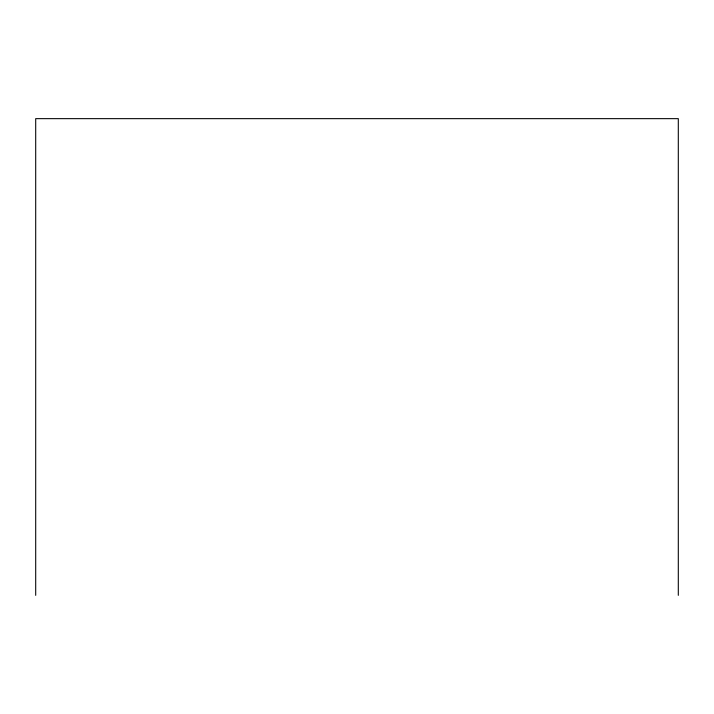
<?xml version="1.0" encoding="UTF-8"?>
<svg xmlns="http://www.w3.org/2000/svg" width="714" height="714" viewBox="0 0 714 714"><rect width="100%" height="100%" fill="white"/><g stroke="black" fill="none" stroke-linecap="round" stroke-linejoin="round"><path stroke-width="1.07" d="M678.3 595.351L678.3 118.649L35.7 118.649L35.7 595.351"/></g></svg>
